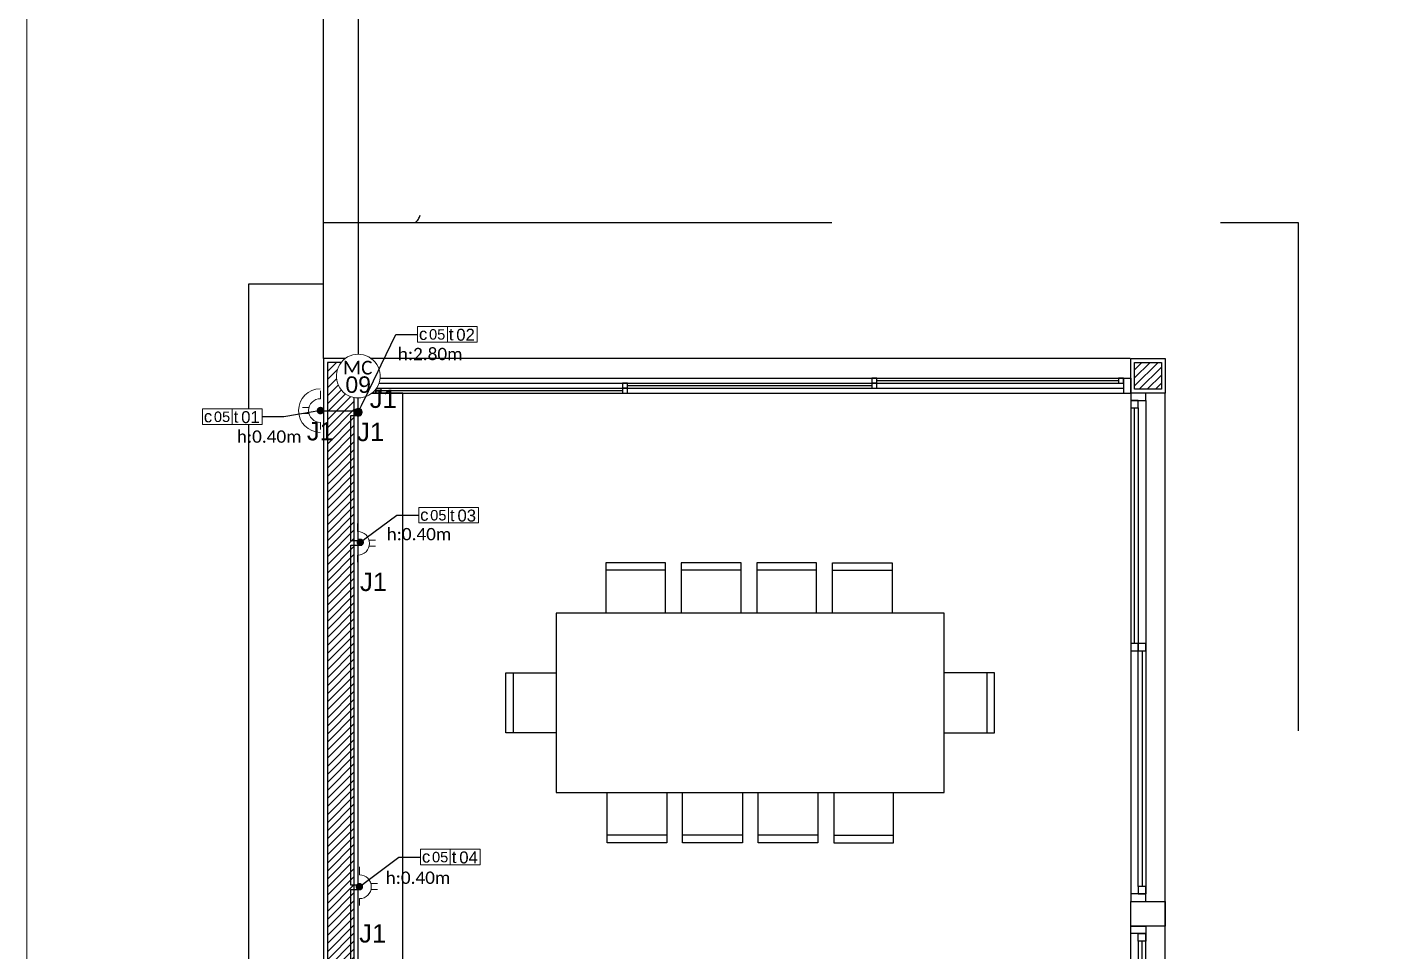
# Model space of a CAD drawing. Header units: millimetres. Extents: x 430 to 1353, y -204 to 152.
# Drawn here: x 641.06 to 650.08, y 19.08 to 25.26 of the extents above; entities that cross this region are included whole.
import ezdxf
from ezdxf import colors
from ezdxf.entities.mleader import LeaderData, LeaderLine
from ezdxf.enums import TextEntityAlignment as Align
from ezdxf.math import Vec2, Vec3

# ---------------------------------------------------------------- set-up
doc = ezdxf.new("R2010")
doc.units = ezdxf.units.MM
doc.linetypes.add('DASHED', pattern=[0.3, 0.17, -0.13])
doc.layers.get('0').update_dxf_attribs({"color": 250})
for name, color, linetype in [('A Eq. Movil', 252, 'Continuous'), ('AR - Carpinteria', 252, 'Continuous'), ('AR - Ht', 252, 'Continuous'), ('AR - Proyeccion', 252, 'DASHED'), ('AR - Vista 05', 252, 'Continuous'), ('AR - Vista 2', 252, 'Continuous'), ('AR - Vista 4', 252, 'Continuous'), ('AR-VISTA-1', 252, 'Continuous'), ('AR_Hatch', 252, 'Continuous')]:
    doc.layers.add(name, color=color, linetype=linetype)
for name, color, linetype, lineweight in [('ND-Cotas', 252, 'Continuous', 9), ('ND-GLOBAL_Notas', 252, 'Continuous', 9), ('ND-texto', 251, 'Continuous', 15), ('ND-TUE_Boca', 5, 'Continuous', 9), ('ND-TUG-C5', 11, 'Continuous', 30), ('ND-TUG_Boca', 160, 'Continuous', 9)]:
    doc.layers.add(name, color=color, linetype=linetype, lineweight=lineweight)
doc.styles.add('Arial', font='arial.ttf')
doc.styles.add('IMPLANTACION', font='arial.ttf', dxfattribs={"height": 0.3})
doc.styles.add('MtXpl_Calibri', font='calibri.ttf')
doc.styles.get("Standard").update_dxf_attribs({"font": 'arial.ttf'})

# ---------------------------------------------------------------- blocks, each defined once
blk = doc.blocks.new('Toma_doble')
for p, q in [((-0.0208, 0.1066), (-0.0208, 0.1501)), ((0.0192, 0.1071), (0.0192, 0.1501)), ((-0.0794, 0.03), (-0.1322, 0.03)), ((0.0794, 0.03), (0.126, 0.03))]:
    blk.add_line(p, q)
blk.add_arc((0, 0.03), 0.0794, 360, 180)
blk = doc.blocks.new('_Dot')
at = {"color": 0, "linetype": 'ByBlock', "lineweight": -2}
blk.add_line((-0.5, 0), (-1, 0), dxfattribs=at)
at = {"color": 0, "linetype": 'ByBlock', "const_width": 0.5}
blk.add_lwpolyline([(-0.25, 0, 1), (0.25, 0, 1)], format="xyb", close=True, dxfattribs=at)
blk = doc.blocks.new('Motor_cortinero')
for points in [[(689.072, 30.448), (689.047, 30.446), (689.023, 30.442), (689, 30.434), (688.977, 30.424), (688.956, 30.41), (688.937, 30.395), (688.921, 30.377), (688.906, 30.357), (688.894, 30.335), (688.885, 30.312), (688.879, 30.288), (688.876, 30.264), (688.876, 30.239), (688.879, 30.215), (688.885, 30.191), (688.894, 30.168), (688.906, 30.146), (688.921, 30.126), (688.937, 30.108), (688.956, 30.093), (688.977, 30.079), (689, 30.069), (689.023, 30.061), (689.047, 30.057), (689.072, 30.055), (689.097, 30.057), (689.121, 30.061), (689.144, 30.069), (689.167, 30.079), (689.187, 30.093), (689.206, 30.108), (689.223, 30.126), (689.238, 30.146), (689.25, 30.168), (689.259, 30.191), (689.265, 30.215), (689.268, 30.239), (689.268, 30.264), (689.265, 30.288), (689.259, 30.312), (689.25, 30.335), (689.238, 30.357), (689.223, 30.377), (689.206, 30.395), (689.187, 30.41), (689.167, 30.424), (689.144, 30.434), (689.121, 30.442), (689.097, 30.446)], [(689.072, 29.962), (689.063, 29.961), (689.055, 29.958), (689.048, 29.953), (689.042, 29.947), (689.038, 29.939), (689.036, 29.931), (689.036, 29.922), (689.038, 29.914), (689.042, 29.906), (689.048, 29.899), (689.055, 29.895), (689.063, 29.891), (689.072, 29.89), (689.081, 29.891), (689.089, 29.895), (689.096, 29.899), (689.101, 29.906), (689.105, 29.914), (689.108, 29.922), (689.108, 29.931), (689.105, 29.939), (689.101, 29.947), (689.096, 29.953), (689.089, 29.958), (689.081, 29.961)]]:
    blk.add_wipeout(points)
h = blk.add_hatch()
h.set_pattern_fill('ANGLE', color=256)
h.set_pattern_definition([(0, (0, -0.042), (0, 6.985), [5.08, -1.905]), (90, (0, -0.042), (-6.985, 4e-16), [5.08, -1.905])])
h.paths.add_polyline_path([(689.036, 29.926, 1), (689.108, 29.926, 1)])
blk.add_line((689.072, 30.055), (689.072, 29.926))
for points in [[(689.072, 30.448), (689.047, 30.446), (689.023, 30.442), (689, 30.434), (688.977, 30.424), (688.956, 30.41), (688.937, 30.395), (688.921, 30.377), (688.906, 30.357), (688.894, 30.335), (688.885, 30.312), (688.879, 30.288), (688.876, 30.264), (688.876, 30.239), (688.879, 30.215), (688.885, 30.191), (688.894, 30.168), (688.906, 30.146), (688.921, 30.126), (688.937, 30.108), (688.956, 30.093), (688.977, 30.079), (689, 30.069), (689.023, 30.061), (689.047, 30.057), (689.072, 30.055), (689.097, 30.057), (689.121, 30.061), (689.144, 30.069), (689.167, 30.079), (689.187, 30.093), (689.206, 30.108), (689.223, 30.126), (689.238, 30.146), (689.25, 30.168), (689.259, 30.191), (689.265, 30.215), (689.268, 30.239), (689.268, 30.264), (689.265, 30.288), (689.259, 30.312), (689.25, 30.335), (689.238, 30.357), (689.223, 30.377), (689.206, 30.395), (689.187, 30.41), (689.167, 30.424), (689.144, 30.434), (689.121, 30.442), (689.097, 30.446)], [(689.072, 29.962), (689.063, 29.961), (689.055, 29.958), (689.048, 29.953), (689.042, 29.947), (689.038, 29.939), (689.036, 29.931), (689.036, 29.922), (689.038, 29.914), (689.042, 29.906), (689.048, 29.899), (689.055, 29.895), (689.063, 29.891), (689.072, 29.89), (689.081, 29.891), (689.089, 29.895), (689.096, 29.899), (689.101, 29.906), (689.105, 29.914), (689.108, 29.922), (689.108, 29.931), (689.105, 29.939), (689.101, 29.947), (689.096, 29.953), (689.089, 29.958), (689.081, 29.961)]]:
    blk.add_lwpolyline(points, close=True)
at = {"style": 'MtXpl_Calibri'}
blk.add_text('MC', height=0.1226, rotation=0.0046, dxfattribs=at).set_placement((688.935, 30.266))
blk = doc.blocks.new('Motor cortinero numerado')
at = {"xscale": 0.744428715064112, "yscale": 0.744428715064112, "zscale": 0.744428715064112}
blk.add_blockref('Motor_cortinero', (-512.9649, -22.278), dxfattribs=at)
at = {"style": 'IMPLANTACION'}
blk.add_attdef('NU', text='', height=0.11, dxfattribs=at).set_placement((0, 0.1852), align=Align.MIDDLE)
blk = doc.blocks.new('Nomenclatura toma 10 A')
at = {"lineweight": 9}
blk.add_lwpolyline([(0, 0.0522), (0.3993, 0.0522), (0.3993, -0.0522), (0, -0.0522)], close=True, dxfattribs=at)
blk.add_wipeout([(0, 0.0522), (0.3993, 0.0522), (0.3993, -0.0522), (0, -0.0522)], dxfattribs=at)
for p, q in [((0, -0.0522), (0, 0.0522)), ((0, 0.0522), (0.3993, 0.0522)), ((0.1996, 0.0522), (0.1996, -0.0522)), ((0.1996, 0.0522), (0.1996, -0.0522)), ((0.3993, 0.0522), (0.3993, -0.0522)), ((0, -0.0522), (0.3993, -0.0522)), ((0, -0.0522), (0.3993, -0.0522))]:
    blk.add_line(p, q, dxfattribs=at)
at = {"lineweight": 9, "style": 'IMPLANTACION'}
for s, p in [('c', (0.0097, -0.0373)), ('t', (0.2092, -0.0399))]:
    blk.add_text(s, height=0.08, dxfattribs=at).set_placement(p)
for p, height in [((0.0769, -0.0353), 0.07), ((0.2594, -0.0426), 0.08)]:
    blk.add_attdef('00', p, '', height=height, dxfattribs=at)
blk = doc.blocks.new('*U493')
at = {"color": 8}
for p, q in [((1.675, 0.025), (0.1, 0.025)), ((1.725, 0.075), (3.3, 0.075))]:
    blk.add_line(p, q, dxfattribs=at)
at = {"layer": 'AR - Carpinteria'}
for p, q in [((0.05, 0.1), (3.35, 0.1)), ((0.05, 0), (3.35, 0)), ((0.1, 0.05), (1.675, 0.05)), ((3.3, 0.05), (1.725, 0.05))]:
    blk.add_line(p, q, dxfattribs=at)
for points in [[(0, 0), (0.05, 0), (0.05, 0.1), (0, 0.1)], [(1.725, 0.1), (1.675, 0.1), (1.675, 0.05), (1.725, 0.05)], [(3.35, 0.1), (3.3, 0.1), (3.3, 0.05), (3.35, 0.05)], [(3.35, 0), (3.4, 0), (3.4, 0.1), (3.35, 0.1)], [(0.05, 0), (0.1, 0), (0.1, 0.05), (0.05, 0.05)], [(1.675, 0), (1.725, 0), (1.725, 0.05), (1.675, 0.05)]]:
    blk.add_lwpolyline(points, close=True, dxfattribs=at)
blk = doc.blocks.new('*U495')
for p, q in [((0, 0.1), (5.1, 0.1)), ((0, 0.1), (0, 0)), ((0.05, 0.1), (0.05, 0)), ((5.05, 0.1), (5.05, 0)), ((5.1, 0.1), (5.1, 0)), ((0, 0), (5.1, 0)), ((0.05, 0.0667), (5.05, 0.0667)), ((0.05, 0.0333), (5.05, 0.0333))]:
    blk.add_line(p, q)
at = {"color": 8}
for p, q in [((0.0833, 0.0167), (1.7, 0.0167)), ((1.7333, 0.05), (3.3667, 0.05)), ((3.4, 0.0833), (5.0167, 0.0833))]:
    blk.add_line(p, q, dxfattribs=at)
for points in [[(3.3667, 0.0667), (3.4, 0.0667), (3.4, 0.1), (3.3667, 0.1)], [(5.0167, 0.0667), (5.05, 0.0667), (5.05, 0.1), (5.0167, 0.1)], [(0.0833, 0), (0.05, 0), (0.05, 0.0333), (0.0833, 0.0333)], [(1.7, 0.0333), (1.7333, 0.0333), (1.7333, 0.0667), (1.7, 0.0667)], [(1.7, 0), (1.7333, 0), (1.7333, 0.0333), (1.7, 0.0333)], [(3.3667, 0.0333), (3.4, 0.0333), (3.4, 0.0667), (3.3667, 0.0667)]]:
    blk.add_lwpolyline(points, close=True)
blk = doc.blocks.new('PLANTA BAJA')
at = {"layer": 'AR - Ht', "true_color": 0x383838, "transparency": 33554610}
h = blk.add_hatch(dxfattribs=at)
h.set_pattern_fill('ANSI31', color=250, scale=0.012)
h.set_pattern_definition([(45, (-605.2518, -51.777135), (-0.0269407684, 0.0269407684), [])])
h.paths.add_polyline_path([(23.605, 24.735), (23.425, 24.735), (23.425, 24.69), (22.52, 24.69), (22.52, 24.6304), (22.7591, 24.6304), (22.7591, 24.5804), (22.52, 24.5804), (22.52, 24.52), (23.425, 24.52), (23.425, 24.45), (23.605, 24.45)])
h.paths.add_polyline_path([(18.205, 30.805), (18.025, 30.805), (18.025, 30.625), (18.205, 30.625)])
h.paths.add_polyline_path([(0.205, 16.225), (1.215, 16.225), (1.215, 16.405), (0.025, 16.405), (0.025, 10.52), (0.205, 10.52), (0.205, 11.8904), (0.205, 13.0025), (1.1975, 13.0025), (1.1975, 13.0679), (0.5175, 13.0679), (0.5175, 13.1179), (1.1975, 13.1179), (1.1975, 13.1825), (0.205, 13.1825), (0.205, 14.9569), (0.82, 14.9569), (0.82, 15.0769), (0.205, 15.0769)])
h.paths.add_polyline_path([(4.45, 16.405), (2.165, 16.405), (2.165, 16.225), (3.625, 16.225), (3.625, 13.1825), (2.6375, 13.1825), (2.6375, 13.1179), (3.3175, 13.1179), (3.3175, 13.0679), (2.6375, 13.0679), (2.6375, 13.0025), (3.625, 13.0025), (3.625, 12.015), (3.805, 12.015), (3.805, 16.225), (4.45, 16.225)])
h.paths.add_polyline_path([(7.455, 16.405), (5.5, 16.405), (5.5, 16.225), (7.455, 16.225)])
h.paths.add_polyline_path([(7.34, 11.005), (3.805, 11.005), (3.805, 11.075), (3.625, 11.075), (3.625, 10.825), (4.155, 10.825), (4.155, 8.47), (3.625, 8.47), (3.625, 8.35), (4.275, 8.35), (4.275, 10.825), (7.22, 10.825), (7.22, 7.405), (7.225, 7.405), (7.225, 0.025), (7.405, 0.025), (7.405, 7.225), (7.475, 7.225), (7.475, 7.405), (7.34, 7.405)])
h.paths.add_polyline_path([(3.805, 7.405), (2.615, 7.405), (2.615, 7.8154), (2.495, 7.8154), (2.495, 7.405), (0.205, 7.405), (0.205, 7.96), (0.025, 7.96), (0.025, 0.025), (0.205, 0.025), (0.205, 7.225), (3.805, 7.225)])
h.paths.add_polyline_path([(11.69, 7.405), (9.89, 7.405), (9.725, 7.405), (9.725, 7.225), (11.69, 7.225)])
h.paths.add_polyline_path([(14.62, 11.005), (10.81, 11.005), (10.81, 10.825), (14.62, 10.825)])
h.paths.add_polyline_path([(18.225, 11.005), (15.875, 11.005), (15.875, 10.825), (18.055, 10.825), (18.055, 9.505), (17.475, 9.505), (17.475, 9.175), (17.215, 9.175), (17.215, 9.055), (18.055, 9.055), (18.055, 7.405), (17.47, 7.405), (17.47, 7.225), (18.035, 7.225), (18.195, 7.225), (18.22, 7.225), (18.22, 7.405), (18.175, 7.405), (18.175, 10.825), (18.225, 10.825)])
h.paths.add_polyline_path([(18.055, 9.425), (18.055, 9.175), (17.555, 9.175), (17.555, 9.425)], flags=16)
h.paths.add_polyline_path([(16.42, 7.405), (16.375, 7.405), (16.375, 9.95), (16.255, 9.95), (16.255, 7.405), (13.74, 7.405), (13.74, 7.225), (14.29, 7.225), (14.29, 5.415), (14.74, 5.415), (14.74, 7.225), (16.395, 7.225), (16.42, 7.2251)])
h.paths.add_polyline_path([(23.605, 16.405), (21.57, 16.405), (21.57, 16.225), (23.425, 16.225), (23.425, 11.685), (19.375, 11.685), (19.375, 12.365), (19.255, 12.365), (19.17, 12.365), (19.17, 12.245), (19.255, 12.245), (19.255, 11.005), (19.165, 11.005), (19.165, 10.825), (19.375, 10.825), (19.375, 11.565), (23.425, 11.565), (23.425, 7.405), (21.57, 7.405), (21.57, 7.225), (23.605, 7.225)])
h.paths.add_polyline_path([(18.22, 16.405), (17.91, 16.405), (17.91, 16.225), (18.055, 16.225), (18.055, 12.25), (18.22, 12.25), (18.22, 12.36), (18.175, 12.36), (18.175, 16.225), (18.22, 16.225)])
h.paths.add_polyline_path([(21.77, 23.57), (20.7625, 23.57), (20.7625, 23.535), (21.3625, 23.535), (21.3625, 23.435), (20.7625, 23.435), (20.7625, 23.4), (21.66, 23.4), (21.66, 23.165), (21.77, 23.165)])
h.paths.add_polyline_path([(18.9175, 23.535), (19.5125, 23.535), (19.5125, 23.57), (18.215, 23.57), (18.215, 23.615), (18.025, 23.615), (18.025, 19.825), (18.23, 19.825), (18.255, 19.825), (18.255, 20.005), (18.205, 20.005), (18.205, 23.4), (19.5125, 23.4), (19.5125, 23.435), (18.9175, 23.435)])
h.paths.add_polyline_path([(23.605, 30.805), (23.355, 30.805), (23.355, 30.625), (23.425, 30.625), (23.425, 26.15), (21.66, 26.15), (21.66, 24.52), (21.77, 24.52), (21.77, 26.04), (23.425, 26.04), (23.425, 25.785), (23.605, 25.785)])
h.paths.add_polyline_path([(3.825, 20.005), (2.3749, 20.005), (2.3749, 20.055), (2.265, 20.055), (2.265, 20.005), (0.205, 20.005), (0.205, 20.055), (0.025, 20.055), (0.025, 19.825), (3.825, 19.825)])
h.paths.add_polyline_path([(5.605, 23.61), (5.425, 23.61), (5.425, 20.005), (5.375, 20.005), (5.375, 19.825), (5.4, 19.825), (5.605, 19.825)])
h.paths.add_polyline_path([(5.605, 30.805), (5.425, 30.805), (5.425, 30.625), (5.605, 30.625)])
h.paths.add_polyline_path([(0.21, 21.41), (0.21, 21.66), (0.36, 21.66), (0.36, 21.41)], flags=16)
h.paths.add_polyline_path([(0.435, 21.66), (2.2649, 21.66), (2.2649, 20.905), (2.3749, 20.905), (2.3749, 21.66), (4.055, 21.66), (4.055, 20.96), (4.165, 20.96), (4.165, 21.635), (4.165, 22.685), (4.015, 22.685), (4.015, 21.77), (1.965, 21.77), (1.965, 22.685), (1.815, 22.685), (1.815, 21.77), (0.42, 21.77), (0.205, 21.77), (0.205, 30.625), (0.275, 30.625), (0.275, 30.805), (0.23, 30.805), (0.025, 30.805), (0.025, 21.085), (0.205, 21.085), (0.205, 21.335), (0.435, 21.335)])
h.paths.add_polyline_path([(1.995, 8.7404), (1.995, 9.055), (2.445, 9.055), (2.445, 8.7404)], flags=16)
h.paths.add_polyline_path([(2.615, 9.035), (2.615, 9.175), (0.205, 9.175), (0.205, 9.47), (0.025, 9.47), (0.025, 9.035), (0.025, 9.01), (0.205, 9.01), (0.205, 9.055), (1.915, 9.055), (1.915, 8.6604), (2.615, 8.6604)])
h.paths.add_polyline_path([(23.425, 21.935), (23.17, 21.935), (23.17, 22.09), (23.425, 22.09)], flags=16)
h.paths.add_polyline_path([(23.605, 23.4), (23.425, 23.4), (23.425, 23.335), (22.62, 23.335), (22.62, 23.2754), (22.8591, 23.2754), (22.8591, 23.2254), (22.62, 23.2254), (22.62, 23.165), (23.425, 23.165), (23.425, 22.165), (23.095, 22.165), (23.095, 21.935), (21.795, 21.935), (21.66, 21.935), (21.66, 21.865), (21.795, 21.865), (23.425, 21.865), (23.425, 20.005), (21.77, 20.005), (21.77, 21.115), (21.66, 21.115), (21.66, 20.005), (21.605, 20.005), (21.605, 19.825), (21.64, 19.825), (23.605, 19.825)])
at = {"layer": 'AR - Carpinteria'}
for p, q in [((5.3946, 30.83), (0.3, 30.83)), ((5.63, 23.635), (5.63, 30.6))]:
    blk.add_line(p, q, dxfattribs=at)
blk.add_lwpolyline([(5.4, 27.2), (5.63, 27.2), (5.63, 27.035), (5.4, 27.035)], close=True, dxfattribs=at)
at = {"layer": 'AR - Proyeccion', "ltscale": 20}
blk.add_lwpolyline([(0, 30.83), (0, 31.74), (6.52, 31.74), (6.52, 20.03), (17.09, 20.03), (17.09, 31.74), (23.63, 31.74), (23.63, 30.83)], dxfattribs=at)
at = {"layer": 'AR - Vista 05'}
for p, q in [((0.53, 30.6), (0.23, 30.6)), ((0.53, 26.21), (0.53, 30.6))]:
    blk.add_line(p, q, dxfattribs=at)
blk.add_lwpolyline([(0.23, 21.795), (0.23, 30.6), (0.3, 30.6), (0.3, 30.83), (0.23, 30.83), (0, 30.83), (0, 21.08)], dxfattribs=at)
blk.add_lwpolyline([(5.4, 30.6), (5.4, 30.83), (5.63, 30.83), (5.63, 30.6)], close=True, dxfattribs=at)
at = {"layer": 'AR - Vista 2'}
blk.add_lwpolyline([(0, 30.83), (0, 36.24), (0.23, 36.24), (0.23, 30.83)], dxfattribs=at)
at = {"layer": 'AR - Vista 4'}
blk.add_lwpolyline([(0.205, 21.77), (0.205, 30.625), (0.275, 30.625), (0.275, 30.805), (0.23, 30.805), (0.025, 30.805), (0.025, 21.105)], dxfattribs=at)
blk.add_lwpolyline([(5.425, 30.625), (5.425, 30.805), (5.605, 30.805), (5.605, 30.625)], close=True, dxfattribs=at)
at = {"layer": 'AR-VISTA-1'}
blk.add_lwpolyline([(0, 19.3), (-0.5, 19.3), (-0.5, 30.83), (-0.5, 31.33), (-0.0056, 31.33)], dxfattribs=at)
at = {"layer": 'AR_Hatch'}
blk.add_open_spline([(0.6102, 31.74), (0.6104, 31.7401), (0.6212, 31.7433), (0.6346, 31.7621), (0.6428, 31.7808), (0.6463, 31.7892)], degree=3, knots=[0.86098729, 0.86098729, 0.86098729, 0.86098729, 0.8616515, 0.89105587, 0.91514111, 0.91514111, 0.91514111, 0.91514111], dxfattribs=at)
at = {"layer": 'AR - Carpinteria'}
blk.add_blockref('*U495', (0.3, 30.6), dxfattribs=at)
at = {"layer": 'AR - Carpinteria', "rotation": 270}
blk.add_blockref('*U493', (5.4, 30.6), dxfattribs=at)
at = {"layer": 'AR - Carpinteria', "xscale": -1, "rotation": 270}
blk.add_blockref('*U493', (5.4, 23.635), dxfattribs=at)
blk = doc.blocks.new('FGSDGSD')
for p, q in [((2422.4898, 1624.7408), (2422.4898, 1625.077)), ((2422.4898, 1625.077), (2422.8898, 1625.077)), ((2422.8898, 1625.077), (2422.8898, 1624.7408)), ((2422.4898, 1625.027), (2422.8898, 1625.027)), ((2422.0898, 1624.7408), (2422.0898, 1622.1446)), ((2423.2898, 1624.7408), (2422.0898, 1624.7408)), ((2423.2898, 1622.1446), (2423.2898, 1624.7408)), ((2423.626, 1624.4092), (2423.2898, 1624.4092)), ((2423.576, 1624.0092), (2423.576, 1624.4092)), ((2423.626, 1624.0092), (2423.626, 1624.4092)), ((2421.7535, 1624.4008), (2422.0898, 1624.4008)), ((2421.7535, 1624.0008), (2421.7535, 1624.4008)), ((2421.8035, 1624.0008), (2421.8035, 1624.4008)), ((2422.0898, 1624.0008), (2421.7535, 1624.0008)), ((2423.2898, 1624.0092), (2423.626, 1624.0092)), ((2421.7535, 1623.8954), (2422.0898, 1623.8954)), ((2421.7535, 1623.4954), (2421.7535, 1623.8954)), ((2421.8035, 1623.4954), (2421.8035, 1623.8954)), ((2423.626, 1623.9038), (2423.2898, 1623.9038)), ((2423.576, 1623.5038), (2423.576, 1623.9038)), ((2423.626, 1623.5038), (2423.626, 1623.9038)), ((2422.0898, 1623.4954), (2421.7535, 1623.4954)), ((2423.2898, 1623.5038), (2423.626, 1623.5038)), ((2421.7535, 1623.39), (2422.0898, 1623.39)), ((2421.7535, 1622.99), (2421.7535, 1623.39)), ((2421.8035, 1622.99), (2421.8035, 1623.39)), ((2423.626, 1623.3984), (2423.2898, 1623.3984)), ((2423.576, 1622.9984), (2423.576, 1623.3984)), ((2423.626, 1622.9984), (2423.626, 1623.3984)), ((2422.0898, 1622.99), (2421.7535, 1622.99)), ((2423.2898, 1622.9984), (2423.626, 1622.9984)), ((2422.0898, 1622.8846), (2421.7535, 1622.8846)), ((2421.7535, 1622.8846), (2421.7535, 1622.4846)), ((2421.8035, 1622.8846), (2421.8035, 1622.4846)), ((2423.2898, 1622.893), (2423.626, 1622.893)), ((2423.576, 1622.893), (2423.576, 1622.493)), ((2423.626, 1622.893), (2423.626, 1622.493)), ((2421.7535, 1622.4846), (2422.0898, 1622.4846)), ((2423.626, 1622.493), (2423.2898, 1622.493)), ((2422.0898, 1622.1446), (2423.2898, 1622.1446)), ((2422.4898, 1622.1446), (2422.4898, 1621.8083)), ((2422.8898, 1621.8083), (2422.8898, 1622.1446)), ((2422.4898, 1621.8583), (2422.8898, 1621.8583)), ((2422.4898, 1621.8083), (2422.8898, 1621.8083))]:
    blk.add_line(p, q)

msp = doc.modelspace()

# ---------------------------------------------------------------- linework, layer by layer
at = {"layer": 'ND-GLOBAL_Notas'}
msp.add_lwpolyline([(641.0647, 31.5577), (668.7291, 31.5577), (668.7291, -9.7575), (641.0647, -9.7575)], close=True, dxfattribs=at)
at = {"layer": 'ND-TUE_Boca'}
msp.add_arc((643.0282, 22.6949), 0.1462, 90.40755, 269.61775, dxfattribs=at)
at = {"layer": 'ND-TUG-C5'}
for points in [[(643.287, 19.5217), (643.2313, 19.5217), (643.2313, 21.7937), (643.3042, 21.7937)], [(643.3237, 18.5707), (643.2307, 18.5707), (643.2307, 19.4916), (643.2897, 19.4916)]]:
    msp.add_lwpolyline(points, dxfattribs=at)

# ---------------------------------------------------------------- block references
at = {"layer": 'A Eq. Movil', "ltscale": 0.5, "rotation": 90.00025464849932}
msp.add_blockref('FGSDGSD', (2269.357, -2401.9421), dxfattribs=at)
at = {"layer": 'AR - Vista 05'}
msp.add_blockref('PLANTA BAJA', (643.0495, -7.788), dxfattribs=at)
at = {"layer": 'ND-TUG_Boca', "xscale": -1, "rotation": 90}
msp.add_blockref('Toma_doble', (643.0582, 22.6949), dxfattribs=at)
at = {"layer": 'ND-TUG_Boca', "rotation": 270}
for p in [(643.2469, 21.8067), (643.2589, 19.5103)]:
    msp.add_blockref('Toma_doble', p, dxfattribs=at)

# ---------------------------------------------------------------- texts
at = {"layer": 'ND-texto', "style": 'Arial'}
for p in [(643.2927, 21.4878), (643.2877, 19.1372)]:
    msp.add_text('J1', height=0.12266, dxfattribs=at).set_placement(p)

# ---------------------------------------------------------------- leaders
at = {"layer": 'ND-TUG-C5', "lineweight": 9}
ml = msp.add_multileader_mtext('Standard', dxfattribs=at)
ml.set_content('')
ml.set_leader_properties(color=256, linetype='ByLayer', lineweight=-1)
ml.set_arrow_properties(name='DOT')
ml.build(insert=Vec2(0, 0))
ml.multileader.update_dxf_attribs({"dogleg_length": 0.1458, "arrow_head_size": 0.05})
ctx = ml.context
ctx.base_point, ctx.char_height, ctx.arrow_head_size, ctx.landing_gap_size, ctx.plane_origin = Vec3(642.6371, 22.6536), 0.25, 0.05, 0.09, Vec3(641.6751, 22.8748)
ctx.text_align_type, ctx.attachment_type = 2, 1
notes = []
notes.append((ctx, [(1, (1, 1, 0), (642.7829, 22.6536), (-1, 0), 0.1458, [(0, [(643.0282, 22.6949)], 0, [])])]))
ctx.mtext, ml.multileader.dxf.content_type = None, 0
ml = msp.add_multileader_mtext('Standard', dxfattribs=at)
ml.set_content('')
ml.set_leader_properties(color=256, linetype='ByLayer', lineweight=-1)
ml.set_arrow_properties(name='DOT')
ml.build(insert=Vec2(0, 0))
ml.multileader.update_dxf_attribs({"dogleg_length": 0.1458, "arrow_head_size": 0.05})
ctx = ml.context
ctx.base_point, ctx.char_height, ctx.arrow_head_size, ctx.landing_gap_size, ctx.plane_origin = Vec3(643.6855, 21.9952), 0.25, 0.05, 0.09, Vec3(644.6475, 21.994)
ctx.attachment_type = 1
notes.append((ctx, [(1, (1, 1, 0), (643.5397, 21.9952), (1, 0), 0.1458, [(0, [(643.2944, 21.8141)], 0, [])])]))
ctx.mtext, ml.multileader.dxf.content_type = None, 0
ml = msp.add_multileader_mtext('Standard', dxfattribs=at)
ml.set_content('')
ml.set_leader_properties(color=256, linetype='ByLayer', lineweight=-1)
ml.set_arrow_properties(name='DOT')
ml.build(insert=Vec2(0, 0))
ml.multileader.update_dxf_attribs({"dogleg_length": 0.1458, "arrow_head_size": 0.05})
ctx = ml.context
ctx.base_point, ctx.char_height, ctx.arrow_head_size, ctx.landing_gap_size, ctx.plane_origin = Vec3(643.6975, 19.7089), 0.25, 0.05, 0.09, Vec3(644.6595, 19.7077)
ctx.attachment_type = 1
notes.append((ctx, [(1, (1, 1, 0), (643.5517, 19.7089), (1, 0), 0.1458, [(0, [(643.2889, 19.5103)], 0, [])])]))
ctx.mtext, ml.multileader.dxf.content_type = None, 0
for ctx, leaders in notes:
    for number, flags, end, landing, length, lines in leaders:
        leader = LeaderData()
        leader.index, (leader.has_last_leader_line, leader.has_dogleg_vector, leader.attachment_direction) = number, flags
        leader.last_leader_point, leader.dogleg_vector, leader.dogleg_length = Vec3(end), Vec3(landing), length
        for number, points, colour, breaks in lines:
            line = LeaderLine()
            line.index, line.vertices, line.color, line.breaks = number, Vec3.list(points), colors.encode_raw_color(colour), breaks
            leader.lines.append(line)
        ctx.leaders.append(leader)

# ---------------------------------------------------------------- next in the draw order: block references
at = {"layer": 'ND-TUE_Boca'}
msp.add_blockref('Motor cortinero numerado', (643.2807, 22.6833), dxfattribs=at).add_auto_attribs({'NU': '09'})
at = {"layer": 'ND-TUG-C5'}
ref = msp.add_blockref('Nomenclatura toma 10 A', (642.2386, 22.6536), dxfattribs=at)
ref.add_attrib('00', '05', (642.3155, 22.6183), dxfattribs={"layer": '0', "lineweight": 9, "height": 0.07, "style": 'IMPLANTACION'})
ref.add_attrib('00', '01', (642.498, 22.611), dxfattribs={"layer": '0', "lineweight": 9, "height": 0.08, "style": 'IMPLANTACION'})
ref = msp.add_blockref('Nomenclatura toma 10 A', (643.6855, 21.9952), dxfattribs=at)
ref.add_attrib('00', '05', (643.7625, 21.9599), dxfattribs={"layer": '0', "lineweight": 9, "height": 0.07, "style": 'IMPLANTACION'})
ref.add_attrib('00', '03', (643.9449, 21.9526), dxfattribs={"layer": '0', "lineweight": 9, "height": 0.08, "style": 'IMPLANTACION'})
ref = msp.add_blockref('Nomenclatura toma 10 A', (643.6975, 19.7089), dxfattribs=at)
ref.add_attrib('00', '05', (643.7745, 19.6736), dxfattribs={"layer": '0', "lineweight": 9, "height": 0.07, "style": 'IMPLANTACION'})
ref.add_attrib('00', '04', (643.9569, 19.6663), dxfattribs={"layer": '0', "lineweight": 9, "height": 0.08, "style": 'IMPLANTACION'})

# ---------------------------------------------------------------- next in the draw order: linework, layer by layer
for points in [[(643.2734, 22.6914), (643.034, 22.6913)], [(643.2951, 21.8228), (643.2319, 21.8228), (643.2319, 22.6612), (643.2784, 22.6612)]]:
    msp.add_lwpolyline(points, dxfattribs=at)

# ---------------------------------------------------------------- next in the draw order: texts
at = {"layer": 'ND-Cotas', "char_height": 0.09, "attachment_point": 1, "rotation": 0.00461}
for insert in [(642.469, 22.5621), (643.471, 21.9097), (643.4644, 19.6118)]:
    msp.add_mtext_dynamic_manual_height_columns('{\\fCalibri|b0|i0|c0|p34;\\H0.91667x;h:0.40m}', width=0.67411, gutter_width=10.291, heights=[0.1264], dxfattribs=dict(at, insert=insert))
at = {"layer": 'ND-texto', "style": 'Arial'}
for p in [(643.3579, 22.7125), (642.9374, 22.4952), (643.2733, 22.4904)]:
    msp.add_text('J1', height=0.12266, dxfattribs=at).set_placement(p)

# ---------------------------------------------------------------- next in the draw order: leaders
at = {"layer": 'ND-TUG-C5', "lineweight": 9}
ml = msp.add_multileader_mtext('Standard', dxfattribs=at)
ml.set_content('')
ml.set_leader_properties(color=256, linetype='ByLayer', lineweight=-1)
ml.set_arrow_properties(name='DOT')
ml.build(insert=Vec2(0, 0))
ml.multileader.update_dxf_attribs({"dogleg_length": 0.1458, "arrow_head_size": 0.05})
ctx = ml.context
ctx.base_point, ctx.char_height, ctx.arrow_head_size, ctx.landing_gap_size, ctx.plane_origin = Vec3(643.6777, 23.2045), 0.25, 0.05, 0.09, Vec3(644.6396, 23.2033)
ctx.attachment_type = 1
notes = []
notes.append((ctx, [(1, (1, 1, 0), (643.5318, 23.2045), (1, 0), 0.1458, [(0, [(643.2806, 22.6835)], 0, [])])]))
ctx.mtext, ml.multileader.dxf.content_type = None, 0
for ctx, leaders in notes:
    for number, flags, end, landing, length, lines in leaders:
        leader = LeaderData()
        leader.index, (leader.has_last_leader_line, leader.has_dogleg_vector, leader.attachment_direction) = number, flags
        leader.last_leader_point, leader.dogleg_vector, leader.dogleg_length = Vec3(end), Vec3(landing), length
        for number, points, colour, breaks in lines:
            line = LeaderLine()
            line.index, line.vertices, line.color, line.breaks = number, Vec3.list(points), colors.encode_raw_color(colour), breaks
            leader.lines.append(line)
        ctx.leaders.append(leader)

# ---------------------------------------------------------------- next in the draw order: block references
at = {"layer": 'ND-TUG-C5'}
ref = msp.add_blockref('Nomenclatura toma 10 A', (643.6777, 23.2045), dxfattribs=at)
ref.add_attrib('00', '05', (643.7546, 23.1692), dxfattribs={"layer": '0', "lineweight": 9, "height": 0.07, "style": 'IMPLANTACION'})
ref.add_attrib('00', '02', (643.937, 23.162), dxfattribs={"layer": '0', "lineweight": 9, "height": 0.08, "style": 'IMPLANTACION'})

# ---------------------------------------------------------------- next in the draw order: texts
at = {"layer": 'ND-Cotas', "insert": (643.5458, 23.1143), "char_height": 0.09, "attachment_point": 1, "rotation": 0.00461}
msp.add_mtext_dynamic_manual_height_columns('{\\fCalibri|b0|i0|c0|p34;\\H0.91667x;h:2.80m}', width=0.67411, gutter_width=10.291, heights=[0.1264], dxfattribs=at)

doc.saveas('drawing.dxf')
